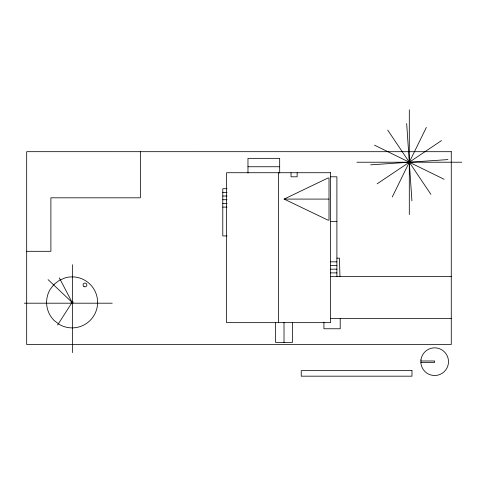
<?xml version="1.0" encoding="UTF-8"?>
<svg xmlns="http://www.w3.org/2000/svg" width="486" height="486" viewBox="0 0 486 486"><rect width="100%" height="100%" fill="white"/><g stroke="black" fill="none" stroke-linecap="round" stroke-linejoin="round"><path stroke-width="0.73" d="M392.251 197.012L426.356 127.423M57.579 325.049L72.104 302.383L59.347 277.87M377.136 183.83L441.47 140.612M284.116 199.084L327.989 178.022L329.01 178.022L329.01 220.14L327.989 220.14L284.116 199.084L329.01 199.084M370.642 164.851L447.964 159.59M337.418 276.589L336.895 276.589L336.895 176.801L330.407 176.801M451.269 151.699L26.681 151.681L26.681 344.489L451.269 344.489L451.269 151.681M356.906 162.221L461.7 162.221M247.969 166.753L279.681 166.753M227.029 188.69L222.788 188.69L222.788 235.941L227.029 235.941M222.788 192.365L227.029 192.365M222.788 196.04L227.029 196.04M222.788 199.716L227.029 199.716M222.788 203.415L227.029 203.415M222.788 207.115L227.029 207.115M26.681 251.311L50.896 251.311L50.896 197.814L140.363 197.814L140.363 151.681M336.895 258.163L339.441 258.163L339.963 276.589M330.541 261.839L336.895 261.839M330.541 265.514L336.895 265.514M330.541 269.189L336.895 269.189M330.541 272.889L336.895 272.889M330.541 276.589L451.269 276.589M24.3 303.197L112.211 303.197M330.577 318.579L451.269 318.579M420.864 360.989L434.66 360.989L434.66 362.374L420.864 362.374M330.541 221.47L336.895 221.507M374.506 145.168L444.101 179.273M48.09 279.65L72.104 302.383M387.694 130.054L430.912 194.388M406.673 123.559L411.934 200.882M409.303 109.824L409.303 214.618M340.206 318.579L340.206 328.767L323.919 328.767L323.919 322.218M297.14 172.724L297.14 176.801L291.029 176.801L291.029 172.724M292.414 322.425L292.414 342.46L275.605 342.46L275.605 322.425M284.012 322.425L284.012 342.46M279.681 173.052L279.681 158.345L247.969 158.345L247.969 173.052M278.569 172.724L278.569 322.655M72.578 264.724L72.578 352.636M420.937 359.877L420.937 363.485A13.845 13.845 0 0 0 442.096 373.357A13.845 13.845 0 0 0 442.096 350.005A13.845 13.845 0 0 0 420.937 359.877M54.068 284.346L50.015 289.626A25.509 25.509 0 0 0 54.068 320.42L59.353 324.472A25.509 25.509 0 0 0 97.394 305.712A25.509 25.509 0 0 0 65.501 277.743L59.353 280.288L54.068 284.346M71.436 301.715L71.284 301.909A0.948 0.948 0 0 0 71.436 303.051L71.63 303.197A0.948 0.948 0 0 0 73.04 302.505A0.948 0.948 0 0 0 71.861 301.466L71.436 301.715M330.541 172.724L226.616 172.724L226.616 322.655L330.541 322.655L330.541 172.724M411.976 370.642L301.235 370.642L301.235 376.176L411.976 376.176L411.976 370.642M84.023 286.594A1.895 1.895 0 0 0 86.866 284.948A1.895 1.895 0 0 0 84.023 283.308A1.895 1.895 0 0 0 84.023 286.594"/></g></svg>
